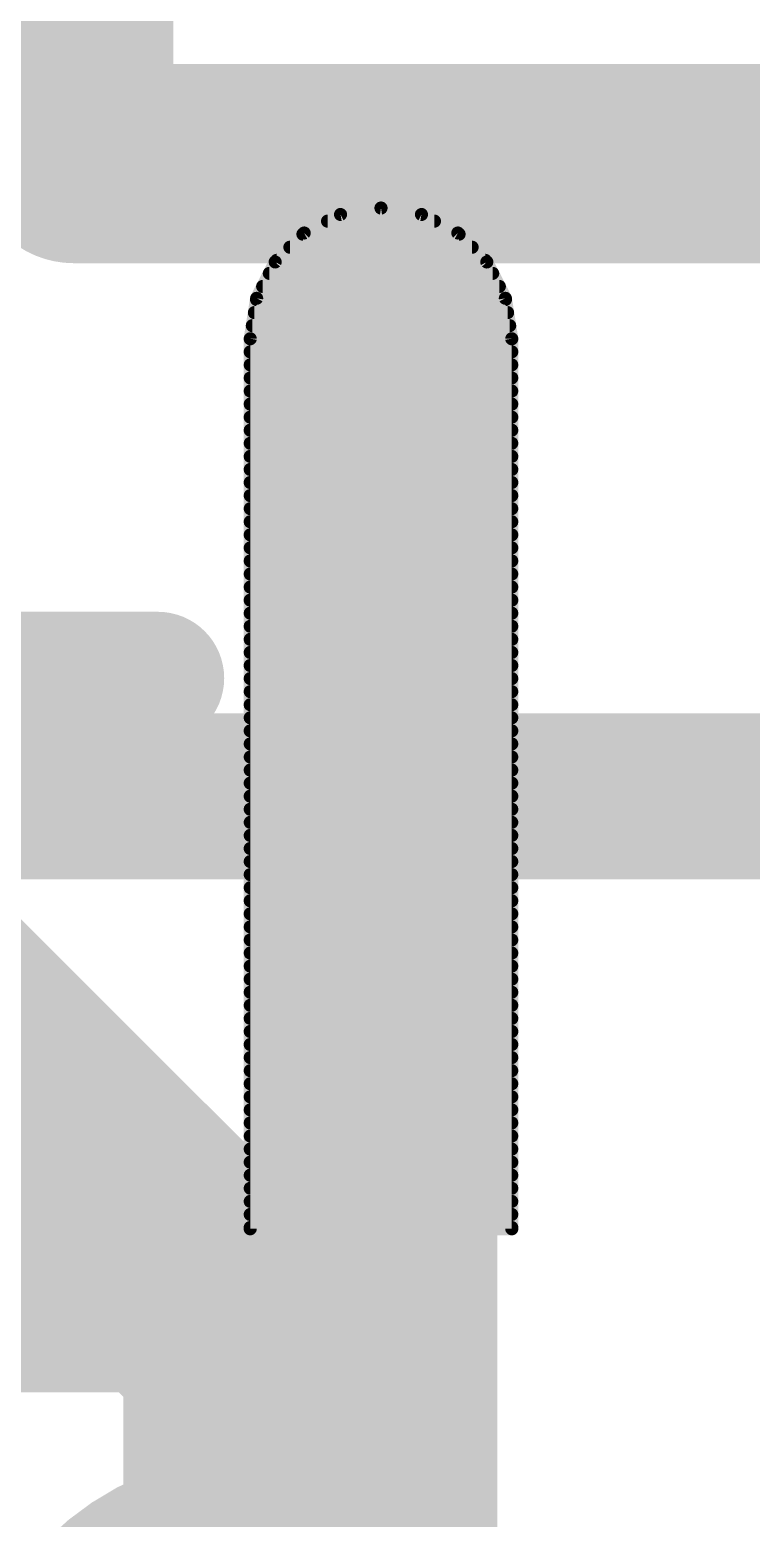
# Model space of a CAD drawing. Extents: x -5 to 103, y -6 to 58.
# Drawn here: x 17.111 to 17.663, y 22.078 to 23.216 of the extents above; entities that cross this region are included whole.
import ezdxf

# ---------------------------------------------------------------- set-up
doc = ezdxf.new("R2010")
doc.units = 0
for name, color, linetype in [('1', 12, 'CONTINUOUS'), ('16', 132, 'CONTINUOUS'), ('18', 110, 'CONTINUOUS'), ('21', 40, 'CONTINUOUS'), ('26', 3, 'CONTINUOUS'), ('51', 254, 'CONTINUOUS')]:
    doc.layers.add(name, color=color, linetype=linetype)

# ---------------------------------------------------------------- blocks, each defined once
blk = doc.blocks.new('RECT')
blk.add_solid([(-0.5, -0.5), (0.5, -0.5), (-0.5, 0.5), (0.5, 0.5)])
blk = doc.blocks.new('ROUNDV')
at = {"const_width": 0.5}
blk.add_lwpolyline([(0, -0.25, 1), (0, 0.25, 1), (0, -0.25)], format="xyb", dxfattribs=at)

msp = doc.modelspace()

# ---------------------------------------------------------------- linework, layer by layer
at = {"layer": '1'}
for points, const_width in [([(17.38, 23.08), (17.3491, 23.0751)], 0.01), ([(17.4109, 23.0751), (17.38, 23.08)], 0.01), ([(17.3491, 23.0751), (17.3212, 23.0609)], 0.01), ([(17.3391, 23.07), (17.4209, 23.07)], 0.01), ([(17.4388, 23.0609), (17.4109, 23.0751)], 0.01), ([(17.3212, 23.0609), (17.2991, 23.0388)], 0.01), ([(17.3203, 23.06), (17.4397, 23.06)], 0.01), ([(17.4609, 23.0388), (17.4388, 23.0609)], 0.01), ([(17.3103, 23.05), (17.4497, 23.05)], 0.01), ([(17.2991, 23.0388), (17.2849, 23.0109)], 0.01), ([(17.3003, 23.04), (17.4597, 23.04)], 0.01), ([(17.4751, 23.0109), (17.4609, 23.0388)], 0.01), ([(17.2946, 23.03), (17.4654, 23.03)], 0.01), ([(17.2849, 23.0109), (17.28, 22.98)], 0.01), ([(17.2895, 23.02), (17.4705, 23.02)], 0.01), ([(17.48, 22.98), (17.4751, 23.0109)], 0.01), ([(17.2832, 23), (17.4768, 23)], 0.01), ([(17.2848, 23.01), (17.4752, 23.01)], 0.01), ([(17.2816, 22.99), (17.4784, 22.99)], 0.01), ([(17.28, 22.98), (17.28, 22.299)], 0.01), ([(17.28, 22.98), (17.48, 22.98)], 0.01), ([(17.48, 22.299), (17.48, 22.98)], 0.01), ([(17.28, 22.97), (17.48, 22.97)], 0.01), ([(17.28, 22.96), (17.48, 22.96)], 0.01), ([(17.28, 22.95), (17.48, 22.95)], 0.01), ([(17.28, 22.94), (17.48, 22.94)], 0.01), ([(17.28, 22.93), (17.48, 22.93)], 0.01), ([(17.28, 22.92), (17.48, 22.92)], 0.01), ([(17.28, 22.91), (17.48, 22.91)], 0.01), ([(17.28, 22.9), (17.48, 22.9)], 0.01), ([(17.28, 22.89), (17.48, 22.89)], 0.01), ([(17.28, 22.88), (17.48, 22.88)], 0.01), ([(17.28, 22.87), (17.48, 22.87)], 0.01), ([(17.28, 22.86), (17.48, 22.86)], 0.01), ([(17.28, 22.85), (17.48, 22.85)], 0.01), ([(17.28, 22.84), (17.48, 22.84)], 0.01), ([(17.28, 22.83), (17.48, 22.83)], 0.01), ([(17.28, 22.82), (17.48, 22.82)], 0.01), ([(17.28, 22.81), (17.48, 22.81)], 0.01), ([(17.38, 22.73), (17.38, 21.9969)], 0.1778), ([(17.28, 22.8), (17.48, 22.8)], 0.01), ([(17.28, 22.79), (17.48, 22.79)], 0.01), ([(17.28, 22.78), (17.48, 22.78)], 0.01), ([(17.28, 22.77), (17.48, 22.77)], 0.01), ([(17.28, 22.76), (17.48, 22.76)], 0.01), ([(17.28, 22.75), (17.48, 22.75)], 0.01), ([(17.28, 22.74), (17.48, 22.74)], 0.01), ([(17.28, 22.73), (17.48, 22.73)], 0.01), ([(17.28, 22.72), (17.48, 22.72)], 0.01), ([(17.28, 22.71), (17.48, 22.71)], 0.01), ([(17.28, 22.7), (17.48, 22.7)], 0.01), ([(17.28, 22.69), (17.48, 22.69)], 0.01), ([(17.28, 22.68), (17.48, 22.68)], 0.01), ([(17.28, 22.67), (17.48, 22.67)], 0.01), ([(17.28, 22.66), (17.48, 22.66)], 0.01), ([(17.28, 22.65), (17.48, 22.65)], 0.01), ([(17.28, 22.64), (17.48, 22.64)], 0.01), ([(17.28, 22.63), (17.48, 22.63)], 0.01), ([(17.28, 22.62), (17.48, 22.62)], 0.01), ([(17.28, 22.61), (17.48, 22.61)], 0.01), ([(17.28, 22.6), (17.48, 22.6)], 0.01), ([(17.28, 22.59), (17.48, 22.59)], 0.01), ([(17.28, 22.58), (17.48, 22.58)], 0.01), ([(17.28, 22.57), (17.48, 22.57)], 0.01), ([(17.28, 22.56), (17.48, 22.56)], 0.01), ([(17.28, 22.55), (17.48, 22.55)], 0.01), ([(17.28, 22.54), (17.48, 22.54)], 0.01), ([(17.28, 22.53), (17.48, 22.53)], 0.01), ([(17.28, 22.52), (17.48, 22.52)], 0.01), ([(17.28, 22.51), (17.48, 22.51)], 0.01), ([(17.28, 22.5), (17.48, 22.5)], 0.01), ([(17.28, 22.49), (17.48, 22.49)], 0.01), ([(17.28, 22.48), (17.48, 22.48)], 0.01), ([(17.28, 22.47), (17.48, 22.47)], 0.01), ([(17.28, 22.46), (17.48, 22.46)], 0.01), ([(17.28, 22.45), (17.48, 22.45)], 0.01), ([(17.28, 22.44), (17.48, 22.44)], 0.01), ([(17.28, 22.43), (17.48, 22.43)], 0.01), ([(17.28, 22.42), (17.48, 22.42)], 0.01), ([(17.28, 22.41), (17.48, 22.41)], 0.01), ([(17.28, 22.4), (17.48, 22.4)], 0.01), ([(17.28, 22.39), (17.48, 22.39)], 0.01), ([(17.28, 22.38), (17.48, 22.38)], 0.01), ([(17.28, 22.37), (17.48, 22.37)], 0.01), ([(17.28, 22.36), (17.48, 22.36)], 0.01), ([(17.28, 22.35), (17.48, 22.35)], 0.01), ([(17.28, 22.34), (17.48, 22.34)], 0.01), ([(17.28, 22.33), (17.48, 22.33)], 0.01), ([(17.28, 22.32), (17.48, 22.32)], 0.01), ([(17.28, 22.31), (17.48, 22.31)], 0.01), ([(17.28, 22.3), (17.48, 22.3)], 0.01), ([(17.28, 22.299), (17.48, 22.299)], 0.01), ([(17.2846, 21.9015), (17.38, 21.9969)], 0.2032)]:
    msp.add_lwpolyline(points, dxfattribs=dict(at, const_width=const_width))
for points, const_width in [([(17.3804, 23.0825, 1), (17.3796, 23.0775)], 0.005), ([(17.3804, 23.0775, 1), (17.3796, 23.0825)], 0.005), ([(17.3391, 23.0725, 1), (17.3391, 23.0675)], 0.005), ([(17.3487, 23.0776, 1), (17.3495, 23.0726)], 0.005), ([(17.3502, 23.0729, 1), (17.348, 23.0773)], 0.005), ([(17.412, 23.0773, 1), (17.4098, 23.0729)], 0.005), ([(17.4105, 23.0726, 1), (17.4113, 23.0776)], 0.005), ([(17.4209, 23.0675, 1), (17.4209, 23.0725)], 0.005), ([(17.3203, 23.0625, 1), (17.3203, 23.0575)], 0.005), ([(17.3201, 23.0631, 1), (17.3224, 23.0587)], 0.005), ([(17.323, 23.0591, 1), (17.3195, 23.0627)], 0.005), ([(17.4405, 23.0627, 1), (17.437, 23.0591)], 0.005), ([(17.4376, 23.0587, 1), (17.4399, 23.0631)], 0.005), ([(17.4397, 23.0575, 1), (17.4397, 23.0625)], 0.005), ([(17.3103, 23.0525, 1), (17.3103, 23.0475)], 0.005), ([(17.4497, 23.0475, 1), (17.4497, 23.0525)], 0.005), ([(17.2973, 23.0405, 1), (17.3009, 23.037)], 0.005), ([(17.3013, 23.0376, 1), (17.2969, 23.0399)], 0.005), ([(17.3003, 23.0425, 1), (17.3003, 23.0375)], 0.005), ([(17.4631, 23.0399, 1), (17.4587, 23.0376)], 0.005), ([(17.4591, 23.037, 1), (17.4627, 23.0405)], 0.005), ([(17.4597, 23.0375, 1), (17.4597, 23.0425)], 0.005), ([(17.2946, 23.0325, 1), (17.2946, 23.0275)], 0.005), ([(17.4654, 23.0275, 1), (17.4654, 23.0325)], 0.005), ([(17.2874, 23.0105, 1), (17.2824, 23.0113)], 0.005), ([(17.2895, 23.0225, 1), (17.2895, 23.0175)], 0.005), ([(17.4705, 23.0175, 1), (17.4705, 23.0225)], 0.005), ([(17.4776, 23.0113, 1), (17.4726, 23.0105)], 0.005), ([(17.2832, 23.0025, 1), (17.2832, 22.9975)], 0.005), ([(17.2848, 23.0125, 1), (17.2848, 23.0075)], 0.005), ([(17.2827, 23.012, 1), (17.2871, 23.0098)], 0.005), ([(17.4729, 23.0098, 1), (17.4773, 23.012)], 0.005), ([(17.4752, 23.0075, 1), (17.4752, 23.0125)], 0.005), ([(17.4768, 22.9975, 1), (17.4768, 23.0025)], 0.005), ([(17.2816, 22.9925, 1), (17.2816, 22.9875)], 0.005), ([(17.4784, 22.9875, 1), (17.4784, 22.9925)], 0.005), ([(17.2825, 22.98, 1), (17.2775, 22.98)], 0.005), ([(17.28, 22.9825, 1), (17.28, 22.9775)], 0.005), ([(17.2775, 22.9804, 1), (17.2825, 22.9796)], 0.005), ([(17.4825, 22.98, 1), (17.4775, 22.98)], 0.005), ([(17.4775, 22.9796, 1), (17.4825, 22.9804)], 0.005), ([(17.48, 22.9775, 1), (17.48, 22.9825)], 0.005), ([(17.28, 22.9725, 1), (17.28, 22.9675)], 0.005), ([(17.48, 22.9675, 1), (17.48, 22.9725)], 0.005), ([(17.28, 22.9625, 1), (17.28, 22.9575)], 0.005), ([(17.48, 22.9575, 1), (17.48, 22.9625)], 0.005), ([(17.28, 22.9525, 1), (17.28, 22.9475)], 0.005), ([(17.48, 22.9475, 1), (17.48, 22.9525)], 0.005), ([(17.28, 22.9425, 1), (17.28, 22.9375)], 0.005), ([(17.48, 22.9375, 1), (17.48, 22.9425)], 0.005), ([(17.28, 22.9325, 1), (17.28, 22.9275)], 0.005), ([(17.28, 22.9225, 1), (17.28, 22.9175)], 0.005), ([(17.48, 22.9275, 1), (17.48, 22.9325)], 0.005), ([(17.48, 22.9175, 1), (17.48, 22.9225)], 0.005), ([(17.28, 22.9125, 1), (17.28, 22.9075)], 0.005), ([(17.48, 22.9075, 1), (17.48, 22.9125)], 0.005), ([(17.28, 22.9025, 1), (17.28, 22.8975)], 0.005), ([(17.48, 22.8975, 1), (17.48, 22.9025)], 0.005), ([(17.28, 22.8925, 1), (17.28, 22.8875)], 0.005), ([(17.48, 22.8875, 1), (17.48, 22.8925)], 0.005), ([(17.28, 22.8825, 1), (17.28, 22.8775)], 0.005), ([(17.48, 22.8775, 1), (17.48, 22.8825)], 0.005), ([(17.28, 22.8725, 1), (17.28, 22.8675)], 0.005), ([(17.48, 22.8675, 1), (17.48, 22.8725)], 0.005), ([(17.28, 22.8625, 1), (17.28, 22.8575)], 0.005), ([(17.48, 22.8575, 1), (17.48, 22.8625)], 0.005), ([(17.28, 22.8525, 1), (17.28, 22.8475)], 0.005), ([(17.48, 22.8475, 1), (17.48, 22.8525)], 0.005), ([(17.28, 22.8425, 1), (17.28, 22.8375)], 0.005), ([(17.28, 22.8325, 1), (17.28, 22.8275)], 0.005), ([(17.48, 22.8375, 1), (17.48, 22.8425)], 0.005), ([(17.48, 22.8275, 1), (17.48, 22.8325)], 0.005), ([(17.28, 22.8225, 1), (17.28, 22.8175)], 0.005), ([(17.48, 22.8175, 1), (17.48, 22.8225)], 0.005), ([(17.28, 22.8125, 1), (17.28, 22.8075)], 0.005), ([(17.4245, 22.73, 1), (17.3356, 22.73)], 0.0889), ([(17.48, 22.8075, 1), (17.48, 22.8125)], 0.005), ([(17.28, 22.8025, 1), (17.28, 22.7975)], 0.005), ([(17.48, 22.7975, 1), (17.48, 22.8025)], 0.005), ([(17.28, 22.7925, 1), (17.28, 22.7875)], 0.005), ([(17.48, 22.7875, 1), (17.48, 22.7925)], 0.005), ([(17.28, 22.7825, 1), (17.28, 22.7775)], 0.005), ([(17.48, 22.7775, 1), (17.48, 22.7825)], 0.005), ([(17.28, 22.7725, 1), (17.28, 22.7675)], 0.005), ([(17.48, 22.7675, 1), (17.48, 22.7725)], 0.005), ([(17.28, 22.7625, 1), (17.28, 22.7575)], 0.005), ([(17.28, 22.7525, 1), (17.28, 22.7475)], 0.005), ([(17.48, 22.7575, 1), (17.48, 22.7625)], 0.005), ([(17.48, 22.7475, 1), (17.48, 22.7525)], 0.005), ([(17.28, 22.7425, 1), (17.28, 22.7375)], 0.005), ([(17.48, 22.7375, 1), (17.48, 22.7425)], 0.005), ([(17.28, 22.7325, 1), (17.28, 22.7275)], 0.005), ([(17.48, 22.7275, 1), (17.48, 22.7325)], 0.005), ([(17.28, 22.7225, 1), (17.28, 22.7175)], 0.005), ([(17.48, 22.7175, 1), (17.48, 22.7225)], 0.005), ([(17.28, 22.7125, 1), (17.28, 22.7075)], 0.005), ([(17.48, 22.7075, 1), (17.48, 22.7125)], 0.005), ([(17.28, 22.7025, 1), (17.28, 22.6975)], 0.005), ([(17.48, 22.6975, 1), (17.48, 22.7025)], 0.005), ([(17.28, 22.6925, 1), (17.28, 22.6875)], 0.005), ([(17.48, 22.6875, 1), (17.48, 22.6925)], 0.005), ([(17.28, 22.6825, 1), (17.28, 22.6775)], 0.005), ([(17.28, 22.6725, 1), (17.28, 22.6675)], 0.005), ([(17.48, 22.6775, 1), (17.48, 22.6825)], 0.005), ([(17.48, 22.6675, 1), (17.48, 22.6725)], 0.005), ([(17.28, 22.6625, 1), (17.28, 22.6575)], 0.005), ([(17.48, 22.6575, 1), (17.48, 22.6625)], 0.005), ([(17.28, 22.6525, 1), (17.28, 22.6475)], 0.005), ([(17.48, 22.6475, 1), (17.48, 22.6525)], 0.005), ([(17.28, 22.6425, 1), (17.28, 22.6375)], 0.005), ([(17.48, 22.6375, 1), (17.48, 22.6425)], 0.005), ([(17.28, 22.6325, 1), (17.28, 22.6275)], 0.005), ([(17.48, 22.6275, 1), (17.48, 22.6325)], 0.005), ([(17.28, 22.6225, 1), (17.28, 22.6175)], 0.005), ([(17.48, 22.6175, 1), (17.48, 22.6225)], 0.005), ([(17.28, 22.6125, 1), (17.28, 22.6075)], 0.005), ([(17.48, 22.6075, 1), (17.48, 22.6125)], 0.005), ([(17.28, 22.6025, 1), (17.28, 22.5975)], 0.005), ([(17.28, 22.5925, 1), (17.28, 22.5875)], 0.005), ([(17.48, 22.5975, 1), (17.48, 22.6025)], 0.005), ([(17.48, 22.5875, 1), (17.48, 22.5925)], 0.005), ([(17.28, 22.5825, 1), (17.28, 22.5775)], 0.005), ([(17.48, 22.5775, 1), (17.48, 22.5825)], 0.005), ([(17.28, 22.5725, 1), (17.28, 22.5675)], 0.005), ([(17.48, 22.5675, 1), (17.48, 22.5725)], 0.005), ([(17.28, 22.5625, 1), (17.28, 22.5575)], 0.005), ([(17.48, 22.5575, 1), (17.48, 22.5625)], 0.005), ([(17.28, 22.5525, 1), (17.28, 22.5475)], 0.005), ([(17.48, 22.5475, 1), (17.48, 22.5525)], 0.005), ([(17.28, 22.5425, 1), (17.28, 22.5375)], 0.005), ([(17.48, 22.5375, 1), (17.48, 22.5425)], 0.005), ([(17.28, 22.5325, 1), (17.28, 22.5275)], 0.005), ([(17.48, 22.5275, 1), (17.48, 22.5325)], 0.005), ([(17.28, 22.5225, 1), (17.28, 22.5175)], 0.005), ([(17.28, 22.5125, 1), (17.28, 22.5075)], 0.005), ([(17.48, 22.5175, 1), (17.48, 22.5225)], 0.005), ([(17.48, 22.5075, 1), (17.48, 22.5125)], 0.005), ([(17.28, 22.5025, 1), (17.28, 22.4975)], 0.005), ([(17.48, 22.4975, 1), (17.48, 22.5025)], 0.005), ([(17.28, 22.4925, 1), (17.28, 22.4875)], 0.005), ([(17.48, 22.4875, 1), (17.48, 22.4925)], 0.005), ([(17.28, 22.4825, 1), (17.28, 22.4775)], 0.005), ([(17.48, 22.4775, 1), (17.48, 22.4825)], 0.005), ([(17.28, 22.4725, 1), (17.28, 22.4675)], 0.005), ([(17.48, 22.4675, 1), (17.48, 22.4725)], 0.005), ([(17.28, 22.4625, 1), (17.28, 22.4575)], 0.005), ([(17.48, 22.4575, 1), (17.48, 22.4625)], 0.005), ([(17.28, 22.4525, 1), (17.28, 22.4475)], 0.005), ([(17.48, 22.4475, 1), (17.48, 22.4525)], 0.005), ([(17.28, 22.4425, 1), (17.28, 22.4375)], 0.005), ([(17.48, 22.4375, 1), (17.48, 22.4425)], 0.005), ([(17.28, 22.4325, 1), (17.28, 22.4275)], 0.005), ([(17.28, 22.4225, 1), (17.28, 22.4175)], 0.005), ([(17.48, 22.4275, 1), (17.48, 22.4325)], 0.005), ([(17.48, 22.4175, 1), (17.48, 22.4225)], 0.005), ([(17.28, 22.4125, 1), (17.28, 22.4075)], 0.005), ([(17.48, 22.4075, 1), (17.48, 22.4125)], 0.005), ([(17.28, 22.4025, 1), (17.28, 22.3975)], 0.005), ([(17.48, 22.3975, 1), (17.48, 22.4025)], 0.005), ([(17.28, 22.3925, 1), (17.28, 22.3875)], 0.005), ([(17.48, 22.3875, 1), (17.48, 22.3925)], 0.005), ([(17.28, 22.3825, 1), (17.28, 22.3775)], 0.005), ([(17.48, 22.3775, 1), (17.48, 22.3825)], 0.005), ([(17.28, 22.3725, 1), (17.28, 22.3675)], 0.005), ([(17.48, 22.3675, 1), (17.48, 22.3725)], 0.005), ([(17.28, 22.3625, 1), (17.28, 22.3575)], 0.005), ([(17.48, 22.3575, 1), (17.48, 22.3625)], 0.005), ([(17.28, 22.3525, 1), (17.28, 22.3475)], 0.005), ([(17.28, 22.3425, 1), (17.28, 22.3375)], 0.005), ([(17.48, 22.3475, 1), (17.48, 22.3525)], 0.005), ([(17.48, 22.3375, 1), (17.48, 22.3425)], 0.005), ([(17.28, 22.3325, 1), (17.28, 22.3275)], 0.005), ([(17.48, 22.3275, 1), (17.48, 22.3325)], 0.005), ([(17.28, 22.3225, 1), (17.28, 22.3175)], 0.005), ([(17.48, 22.3175, 1), (17.48, 22.3225)], 0.005), ([(17.28, 22.3125, 1), (17.28, 22.3075)], 0.005), ([(17.48, 22.3075, 1), (17.48, 22.3125)], 0.005), ([(17.28, 22.3025, 1), (17.28, 22.2975)], 0.005), ([(17.28, 22.3015, 1), (17.28, 22.2965)], 0.005), ([(17.2775, 22.299, 1), (17.2825, 22.299)], 0.005), ([(17.4775, 22.299, 1), (17.4825, 22.299)], 0.005), ([(17.48, 22.2975, 1), (17.48, 22.3025)], 0.005), ([(17.48, 22.2965, 1), (17.48, 22.3015)], 0.005), ([(17.4159, 21.961, 1), (17.3441, 22.0328)], 0.1016)]:
    msp.add_lwpolyline(points, format="xyb", dxfattribs=dict(at, const_width=const_width))
at = {"layer": '16'}
for points, const_width in [([(17.145, 25.019), (17.145, 23.114)], 0.1524), ([(17.145, 23.114), (18.923, 23.114)], 0.1524), ([(16.51, 22.987), (17.2846, 22.2124)], 0.2032), ([(17.2846, 22.2124), (17.2846, 21.9015)], 0.2032)]:
    msp.add_lwpolyline(points, dxfattribs=dict(at, const_width=const_width))
for points, const_width in [([(17.145, 23.1521, 1), (17.145, 23.0759)], 0.0762), ([(17.1069, 23.114, 1), (17.1831, 23.114)], 0.0762), ([(17.3354, 22.2124, 1), (17.2338, 22.2124)], 0.1016), ([(17.2487, 22.1765, 1), (17.3205, 22.2483)], 0.1016)]:
    msp.add_lwpolyline(points, format="xyb", dxfattribs=dict(at, const_width=const_width))
at = {"layer": '21', "const_width": 0.127}
msp.add_lwpolyline([(16.28, 22.63), (19.28, 22.63)], dxfattribs=at)
at = {"layer": '26', "const_width": 0.1016}
msp.add_lwpolyline([(17.2093, 22.7203), (16.5602, 22.7203)], dxfattribs=at)
at = {"layer": '26', "const_width": 0.0508}
msp.add_lwpolyline([(17.2093, 22.6949, 1), (17.2093, 22.7457)], format="xyb", dxfattribs=at)
at = {"layer": '51', "const_width": 0.1524}
msp.add_lwpolyline([(16.16, 22.25), (17.18, 22.25)], dxfattribs=at)
at = {"layer": '51', "const_width": 0.0762}
msp.add_lwpolyline([(17.18, 22.2119, 1), (17.18, 22.2881)], format="xyb", dxfattribs=at)

# ---------------------------------------------------------------- block references
at = {"layer": '1', "xscale": 0.1, "yscale": 0.1}
msp.add_blockref('RECT', (17.38, 22.73), dxfattribs=at)
at = {"layer": '18', "xscale": 0.4524, "yscale": 0.4524}
msp.add_blockref('ROUNDV', (17.2846, 21.9015), dxfattribs=at)
msp.add_blockref('ROUNDV', (17.2846, 21.9015), dxfattribs=at)

doc.saveas('drawing.dxf')
